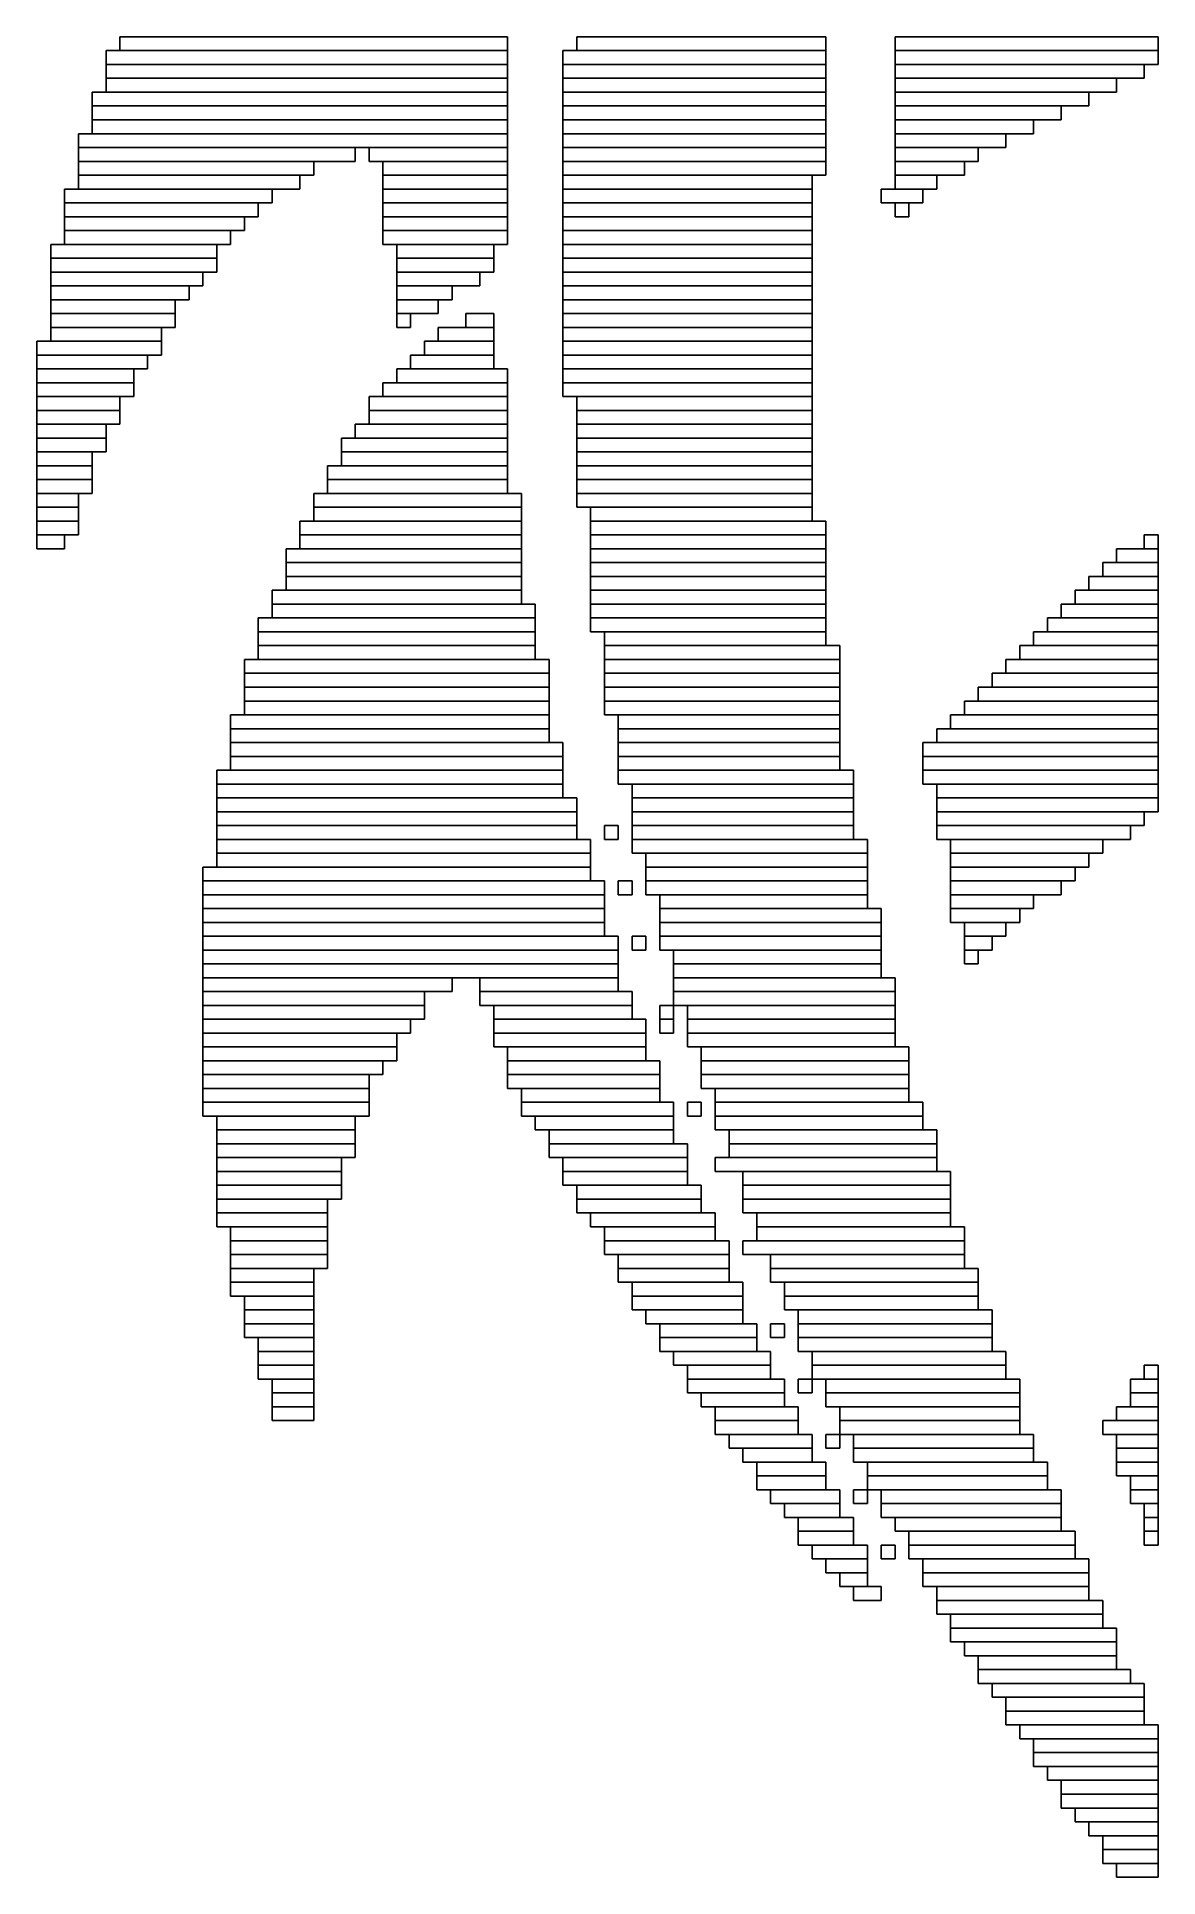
# Model space of a CAD drawing. Extents: x 475 to 556, y 446 to 579.
import ezdxf

# ---------------------------------------------------------------- set-up
doc = ezdxf.new("R2010")
doc.units = 0

msp = doc.modelspace()

# ---------------------------------------------------------------- linework, layer by layer
for p, q in [((481, 579), (509, 579)), ((481, 578), (481, 579)), ((509, 579), (509, 578)), ((514, 579), (532, 579)), ((514, 578), (514, 579)), ((532, 579), (532, 578)), ((537, 579), (556, 579)), ((537, 578), (537, 579)), ((556, 579), (556, 578)), ((480, 578), (509, 578)), ((480, 577), (480, 578)), ((509, 578), (481, 578)), ((509, 578), (509, 577)), ((513, 578), (532, 578)), ((513, 577), (513, 578)), ((532, 578), (514, 578)), ((532, 578), (532, 577)), ((556, 578), (537, 578)), ((537, 578), (556, 578)), ((537, 577), (537, 578)), ((556, 578), (556, 577)), ((509, 577), (480, 577)), ((480, 577), (509, 577)), ((480, 576), (480, 577)), ((509, 576), (480, 576)), ((480, 576), (509, 576)), ((480, 575), (480, 576)), ((509, 577), (509, 576)), ((509, 576), (509, 575)), ((532, 577), (513, 577)), ((513, 577), (532, 577)), ((513, 576), (513, 577)), ((532, 576), (513, 576)), ((513, 576), (532, 576)), ((513, 575), (513, 576)), ((532, 577), (532, 576)), ((532, 576), (532, 575)), ((556, 577), (537, 577)), ((537, 577), (555, 577)), ((537, 576), (537, 577)), ((555, 576), (537, 576)), ((537, 576), (553, 576)), ((537, 575), (537, 576)), ((553, 576), (553, 575)), ((555, 577), (555, 576)), ((479, 575), (509, 575)), ((479, 574), (479, 575)), ((509, 575), (480, 575)), ((509, 575), (509, 574)), ((532, 575), (513, 575)), ((513, 575), (532, 575)), ((513, 574), (513, 575)), ((532, 575), (532, 574)), ((553, 575), (537, 575)), ((537, 575), (551, 575)), ((537, 574), (537, 575)), ((551, 575), (551, 574)), ((509, 574), (479, 574)), ((479, 574), (509, 574)), ((479, 573), (479, 574)), ((509, 574), (509, 573)), ((532, 574), (513, 574)), ((513, 574), (532, 574)), ((513, 573), (513, 574)), ((532, 574), (532, 573)), ((551, 574), (537, 574)), ((537, 574), (549, 574)), ((537, 573), (537, 574)), ((549, 574), (549, 573)), ((478, 572), (509, 572)), ((478, 571), (478, 572)), ((509, 573), (479, 573)), ((479, 573), (509, 573)), ((479, 572), (479, 573)), ((509, 572), (479, 572)), ((509, 573), (509, 572)), ((509, 572), (509, 571)), ((532, 573), (513, 573)), ((513, 573), (532, 573)), ((513, 572), (513, 573)), ((532, 572), (513, 572)), ((513, 572), (532, 572)), ((513, 571), (513, 572)), ((532, 573), (532, 572)), ((532, 572), (532, 571)), ((549, 573), (537, 573)), ((537, 573), (547, 573)), ((537, 572), (537, 573)), ((547, 572), (537, 572)), ((537, 572), (545, 572)), ((537, 571), (537, 572)), ((545, 572), (545, 571)), ((547, 573), (547, 572)), ((509, 571), (478, 571)), ((478, 571), (498, 571)), ((478, 570), (478, 571)), ((498, 571), (498, 570)), ((499, 571), (509, 571)), ((499, 570), (499, 571)), ((509, 571), (509, 570)), ((532, 571), (513, 571)), ((513, 571), (532, 571)), ((513, 570), (513, 571)), ((532, 571), (532, 570)), ((545, 571), (537, 571)), ((537, 571), (543, 571)), ((537, 570), (537, 571)), ((543, 571), (543, 570)), ((498, 570), (478, 570)), ((478, 570), (495, 570)), ((478, 569), (478, 570)), ((495, 570), (495, 569)), ((509, 570), (499, 570)), ((500, 570), (509, 570)), ((500, 569), (500, 570)), ((509, 570), (509, 569)), ((532, 570), (513, 570)), ((513, 570), (532, 570)), ((513, 569), (513, 570)), ((532, 570), (532, 569)), ((543, 570), (537, 570)), ((537, 570), (542, 570)), ((537, 569), (537, 570)), ((542, 570), (542, 569)), ((477, 568), (492, 568)), ((477, 567), (477, 568)), ((495, 569), (478, 569)), ((478, 569), (494, 569)), ((478, 568), (478, 569)), ((494, 568), (478, 568)), ((492, 568), (492, 567)), ((494, 569), (494, 568)), ((509, 569), (500, 569)), ((500, 569), (509, 569)), ((500, 568), (500, 569)), ((509, 568), (500, 568)), ((500, 568), (509, 568)), ((500, 567), (500, 568)), ((509, 569), (509, 568)), ((509, 568), (509, 567)), ((532, 569), (513, 569)), ((513, 569), (531, 569)), ((513, 568), (513, 569)), ((531, 568), (513, 568)), ((513, 568), (531, 568)), ((513, 567), (513, 568)), ((531, 569), (531, 568)), ((531, 568), (531, 567)), ((536, 568), (539, 568)), ((536, 567), (536, 568)), ((542, 569), (537, 569)), ((537, 569), (540, 569)), ((537, 568), (537, 569)), ((540, 568), (537, 568)), ((539, 568), (539, 567)), ((540, 569), (540, 568)), ((492, 567), (477, 567)), ((477, 567), (491, 567)), ((477, 566), (477, 567)), ((491, 567), (491, 566)), ((509, 567), (500, 567)), ((500, 567), (509, 567)), ((500, 566), (500, 567)), ((509, 567), (509, 566)), ((531, 567), (513, 567)), ((513, 567), (531, 567)), ((513, 566), (513, 567)), ((531, 567), (531, 566)), ((539, 567), (536, 567)), ((537, 567), (538, 567)), ((537, 566), (537, 567)), ((538, 567), (538, 566)), ((491, 566), (477, 566)), ((477, 566), (490, 566)), ((477, 565), (477, 566)), ((490, 566), (490, 565)), ((509, 566), (500, 566)), ((500, 566), (509, 566)), ((500, 565), (500, 566)), ((509, 566), (509, 565)), ((531, 566), (513, 566)), ((513, 566), (531, 566)), ((513, 565), (513, 566)), ((531, 566), (531, 565)), ((538, 566), (537, 566)), ((476, 564), (488, 564)), ((476, 563), (476, 564)), ((490, 565), (477, 565)), ((477, 565), (489, 565)), ((477, 564), (477, 565)), ((489, 564), (477, 564)), ((488, 564), (488, 563)), ((489, 565), (489, 564)), ((509, 565), (500, 565)), ((500, 565), (509, 565)), ((500, 564), (500, 565)), ((509, 564), (500, 564)), ((501, 564), (508, 564)), ((501, 563), (501, 564)), ((508, 564), (508, 563)), ((509, 565), (509, 564)), ((531, 565), (513, 565)), ((513, 565), (531, 565)), ((513, 564), (513, 565)), ((531, 564), (513, 564)), ((513, 564), (531, 564)), ((513, 563), (513, 564)), ((531, 565), (531, 564)), ((531, 564), (531, 563)), ((488, 563), (476, 563)), ((476, 563), (488, 563)), ((476, 562), (476, 563)), ((488, 563), (488, 562)), ((508, 563), (501, 563)), ((501, 563), (508, 563)), ((501, 562), (501, 563)), ((508, 563), (508, 562)), ((531, 563), (513, 563)), ((513, 563), (531, 563)), ((513, 562), (513, 563)), ((531, 563), (531, 562)), ((488, 562), (476, 562)), ((476, 562), (487, 562)), ((476, 561), (476, 562)), ((487, 562), (487, 561)), ((508, 562), (501, 562)), ((501, 562), (507, 562)), ((501, 561), (501, 562)), ((507, 562), (507, 561)), ((531, 562), (513, 562)), ((513, 562), (531, 562)), ((513, 561), (513, 562)), ((531, 562), (531, 561)), ((487, 561), (476, 561)), ((476, 561), (486, 561)), ((476, 560), (476, 561)), ((486, 560), (476, 560)), ((476, 560), (485, 560)), ((476, 559), (476, 560)), ((485, 560), (485, 559)), ((486, 561), (486, 560)), ((507, 561), (501, 561)), ((501, 561), (505, 561)), ((501, 560), (501, 561)), ((505, 560), (501, 560)), ((501, 560), (504, 560)), ((501, 559), (501, 560)), ((504, 560), (504, 559)), ((505, 561), (505, 560)), ((531, 561), (513, 561)), ((513, 561), (531, 561)), ((513, 560), (513, 561)), ((531, 560), (513, 560)), ((513, 560), (531, 560)), ((513, 559), (513, 560)), ((531, 561), (531, 560)), ((531, 560), (531, 559)), ((485, 559), (476, 559)), ((476, 559), (485, 559)), ((476, 558), (476, 559)), ((485, 559), (485, 558)), ((504, 559), (501, 559)), ((501, 559), (502, 559)), ((501, 558), (501, 559)), ((502, 559), (502, 558)), ((506, 559), (508, 559)), ((506, 558), (506, 559)), ((508, 559), (508, 558)), ((531, 559), (513, 559)), ((513, 559), (531, 559)), ((513, 558), (513, 559)), ((531, 559), (531, 558)), ((485, 558), (476, 558)), ((476, 558), (484, 558)), ((476, 557), (476, 558)), ((484, 558), (484, 557)), ((502, 558), (501, 558)), ((504, 558), (508, 558)), ((504, 557), (504, 558)), ((508, 558), (506, 558)), ((508, 558), (508, 557)), ((531, 558), (513, 558)), ((513, 558), (531, 558)), ((513, 557), (513, 558)), ((531, 558), (531, 557)), ((475, 557), (484, 557)), ((475, 556), (475, 557)), ((484, 556), (475, 556)), ((475, 556), (483, 556)), ((475, 555), (475, 556)), ((484, 557), (476, 557)), ((483, 556), (483, 555)), ((484, 557), (484, 556)), ((502, 556), (508, 556)), ((502, 555), (502, 556)), ((503, 557), (508, 557)), ((503, 556), (503, 557)), ((508, 556), (503, 556)), ((508, 557), (504, 557)), ((508, 557), (508, 556)), ((508, 556), (508, 555)), ((531, 557), (513, 557)), ((513, 557), (531, 557)), ((513, 556), (513, 557)), ((531, 556), (513, 556)), ((513, 556), (531, 556)), ((513, 555), (513, 556)), ((531, 557), (531, 556)), ((531, 556), (531, 555)), ((483, 555), (475, 555)), ((475, 555), (482, 555)), ((475, 554), (475, 555)), ((482, 555), (482, 554)), ((501, 555), (509, 555)), ((501, 554), (501, 555)), ((508, 555), (502, 555)), ((509, 555), (509, 554)), ((531, 555), (513, 555)), ((513, 555), (531, 555)), ((513, 554), (513, 555)), ((531, 555), (531, 554)), ((482, 554), (475, 554)), ((475, 554), (482, 554)), ((475, 553), (475, 554)), ((482, 554), (482, 553)), ((500, 554), (509, 554)), ((500, 553), (500, 554)), ((509, 554), (501, 554)), ((509, 554), (509, 553)), ((531, 554), (513, 554)), ((513, 554), (531, 554)), ((513, 553), (513, 554)), ((531, 554), (531, 553)), ((482, 553), (475, 553)), ((475, 553), (481, 553)), ((475, 552), (475, 553)), ((481, 552), (475, 552)), ((475, 552), (481, 552)), ((475, 551), (475, 552)), ((481, 553), (481, 552)), ((481, 552), (481, 551)), ((499, 553), (509, 553)), ((499, 552), (499, 553)), ((509, 552), (499, 552)), ((499, 552), (509, 552)), ((499, 551), (499, 552)), ((509, 553), (500, 553)), ((509, 553), (509, 552)), ((509, 552), (509, 551)), ((531, 553), (513, 553)), ((514, 553), (531, 553)), ((514, 552), (514, 553)), ((531, 552), (514, 552)), ((514, 552), (531, 552)), ((514, 551), (514, 552)), ((531, 553), (531, 552)), ((531, 552), (531, 551)), ((481, 551), (475, 551)), ((475, 551), (480, 551)), ((475, 550), (475, 551)), ((480, 551), (480, 550)), ((498, 551), (509, 551)), ((498, 550), (498, 551)), ((509, 551), (499, 551)), ((509, 551), (509, 550)), ((531, 551), (514, 551)), ((514, 551), (531, 551)), ((514, 550), (514, 551)), ((531, 551), (531, 550)), ((480, 550), (475, 550)), ((475, 550), (480, 550)), ((475, 549), (475, 550)), ((480, 550), (480, 549)), ((497, 550), (509, 550)), ((497, 549), (497, 550)), ((509, 550), (498, 550)), ((509, 550), (509, 549)), ((531, 550), (514, 550)), ((514, 550), (531, 550)), ((514, 549), (514, 550)), ((531, 550), (531, 549)), ((480, 549), (475, 549)), ((475, 549), (479, 549)), ((475, 548), (475, 549)), ((479, 548), (475, 548)), ((475, 548), (479, 548)), ((475, 547), (475, 548)), ((479, 549), (479, 548)), ((479, 548), (479, 547)), ((496, 548), (509, 548)), ((496, 547), (496, 548)), ((509, 549), (497, 549)), ((497, 549), (509, 549)), ((497, 548), (497, 549)), ((509, 548), (497, 548)), ((509, 549), (509, 548)), ((509, 548), (509, 547)), ((531, 549), (514, 549)), ((514, 549), (531, 549)), ((514, 548), (514, 549)), ((531, 548), (514, 548)), ((514, 548), (531, 548)), ((514, 547), (514, 548)), ((531, 549), (531, 548)), ((531, 548), (531, 547)), ((479, 547), (475, 547)), ((475, 547), (479, 547)), ((475, 546), (475, 547)), ((479, 547), (479, 546)), ((509, 547), (496, 547)), ((496, 547), (509, 547)), ((496, 546), (496, 547)), ((509, 547), (509, 546)), ((531, 547), (514, 547)), ((514, 547), (531, 547)), ((514, 546), (514, 547)), ((531, 547), (531, 546)), ((479, 546), (475, 546)), ((475, 546), (478, 546)), ((475, 545), (475, 546)), ((478, 546), (478, 545)), ((495, 546), (510, 546)), ((495, 545), (495, 546)), ((509, 546), (496, 546)), ((510, 546), (510, 545)), ((531, 546), (514, 546)), ((514, 546), (531, 546)), ((514, 545), (514, 546)), ((531, 546), (531, 545)), ((478, 545), (475, 545)), ((475, 545), (478, 545)), ((475, 544), (475, 545)), ((478, 544), (475, 544)), ((475, 544), (478, 544)), ((475, 543), (475, 544)), ((478, 545), (478, 544)), ((478, 544), (478, 543)), ((494, 544), (510, 544)), ((494, 543), (494, 544)), ((510, 545), (495, 545)), ((495, 545), (510, 545)), ((495, 544), (495, 545)), ((510, 544), (495, 544)), ((510, 545), (510, 544)), ((510, 544), (510, 543)), ((531, 545), (514, 545)), ((515, 545), (531, 545)), ((515, 544), (515, 545)), ((531, 544), (515, 544)), ((515, 544), (532, 544)), ((515, 543), (515, 544)), ((531, 545), (531, 544)), ((532, 544), (532, 543)), ((478, 543), (475, 543)), ((475, 543), (477, 543)), ((475, 542), (475, 543)), ((477, 543), (477, 542)), ((510, 543), (494, 543)), ((494, 543), (510, 543)), ((494, 542), (494, 543)), ((510, 543), (510, 542)), ((532, 543), (515, 543)), ((515, 543), (532, 543)), ((515, 542), (515, 543)), ((532, 543), (532, 542)), ((555, 543), (556, 543)), ((555, 542), (555, 543)), ((556, 543), (556, 542)), ((477, 542), (475, 542)), ((493, 542), (510, 542)), ((493, 541), (493, 542)), ((510, 542), (494, 542)), ((510, 542), (510, 541)), ((532, 542), (515, 542)), ((515, 542), (532, 542)), ((515, 541), (515, 542)), ((532, 542), (532, 541)), ((553, 542), (556, 542)), ((553, 541), (553, 542)), ((556, 542), (555, 542)), ((556, 542), (556, 541)), ((510, 541), (493, 541)), ((493, 541), (510, 541)), ((493, 540), (493, 541)), ((510, 540), (493, 540)), ((493, 540), (510, 540)), ((493, 539), (493, 540)), ((510, 541), (510, 540)), ((510, 540), (510, 539)), ((532, 541), (515, 541)), ((515, 541), (532, 541)), ((515, 540), (515, 541)), ((532, 540), (515, 540)), ((515, 540), (532, 540)), ((515, 539), (515, 540)), ((532, 541), (532, 540)), ((532, 540), (532, 539)), ((551, 540), (556, 540)), ((551, 539), (551, 540)), ((552, 541), (556, 541)), ((552, 540), (552, 541)), ((556, 540), (552, 540)), ((556, 541), (553, 541)), ((556, 541), (556, 540)), ((556, 540), (556, 539)), ((492, 539), (510, 539)), ((492, 538), (492, 539)), ((510, 539), (493, 539)), ((510, 539), (510, 538)), ((532, 539), (515, 539)), ((515, 539), (532, 539)), ((515, 538), (515, 539)), ((532, 539), (532, 538)), ((550, 539), (556, 539)), ((550, 538), (550, 539)), ((556, 539), (551, 539)), ((556, 539), (556, 538)), ((510, 538), (492, 538)), ((492, 538), (511, 538)), ((492, 537), (492, 538)), ((511, 538), (511, 537)), ((532, 538), (515, 538)), ((515, 538), (532, 538)), ((515, 537), (515, 538)), ((532, 538), (532, 537)), ((549, 538), (556, 538)), ((549, 537), (549, 538)), ((556, 538), (550, 538)), ((556, 538), (556, 537)), ((491, 537), (511, 537)), ((491, 536), (491, 537)), ((511, 536), (491, 536)), ((491, 536), (511, 536)), ((491, 535), (491, 536)), ((511, 537), (492, 537)), ((511, 537), (511, 536)), ((511, 536), (511, 535)), ((532, 537), (515, 537)), ((515, 537), (532, 537)), ((515, 536), (515, 537)), ((532, 536), (515, 536)), ((516, 536), (532, 536)), ((516, 535), (516, 536)), ((532, 537), (532, 536)), ((532, 536), (532, 535)), ((547, 536), (556, 536)), ((547, 535), (547, 536)), ((548, 537), (556, 537)), ((548, 536), (548, 537)), ((556, 536), (548, 536)), ((556, 537), (549, 537)), ((556, 537), (556, 536)), ((556, 536), (556, 535)), ((511, 535), (491, 535)), ((491, 535), (511, 535)), ((491, 534), (491, 535)), ((511, 535), (511, 534)), ((532, 535), (516, 535)), ((516, 535), (533, 535)), ((516, 534), (516, 535)), ((533, 535), (533, 534)), ((546, 535), (556, 535)), ((546, 534), (546, 535)), ((556, 535), (547, 535)), ((556, 535), (556, 534)), ((490, 534), (512, 534)), ((490, 533), (490, 534)), ((511, 534), (491, 534)), ((512, 534), (512, 533)), ((533, 534), (516, 534)), ((516, 534), (533, 534)), ((516, 533), (516, 534)), ((533, 534), (533, 533)), ((545, 534), (556, 534)), ((545, 533), (545, 534)), ((556, 534), (546, 534)), ((556, 534), (556, 533)), ((512, 533), (490, 533)), ((490, 533), (512, 533)), ((490, 532), (490, 533)), ((512, 532), (490, 532)), ((490, 532), (512, 532)), ((490, 531), (490, 532)), ((512, 533), (512, 532)), ((512, 532), (512, 531)), ((533, 533), (516, 533)), ((516, 533), (533, 533)), ((516, 532), (516, 533)), ((533, 532), (516, 532)), ((516, 532), (533, 532)), ((516, 531), (516, 532)), ((533, 533), (533, 532)), ((533, 532), (533, 531)), ((543, 532), (556, 532)), ((543, 531), (543, 532)), ((544, 533), (556, 533)), ((544, 532), (544, 533)), ((556, 532), (544, 532)), ((556, 533), (545, 533)), ((556, 533), (556, 532)), ((556, 532), (556, 531)), ((512, 531), (490, 531)), ((490, 531), (512, 531)), ((490, 530), (490, 531)), ((512, 531), (512, 530)), ((533, 531), (516, 531)), ((516, 531), (533, 531)), ((516, 530), (516, 531)), ((533, 531), (533, 530)), ((542, 531), (556, 531)), ((542, 530), (542, 531)), ((556, 531), (543, 531)), ((556, 531), (556, 530)), ((489, 530), (512, 530)), ((489, 529), (489, 530)), ((512, 530), (490, 530)), ((512, 530), (512, 529)), ((533, 530), (516, 530)), ((517, 530), (533, 530)), ((517, 529), (517, 530)), ((533, 530), (533, 529)), ((541, 530), (556, 530)), ((541, 529), (541, 530)), ((556, 530), (542, 530)), ((556, 530), (556, 529)), ((512, 529), (489, 529)), ((489, 529), (512, 529)), ((489, 528), (489, 529)), ((512, 529), (512, 528)), ((533, 529), (517, 529)), ((517, 529), (533, 529)), ((517, 528), (517, 529)), ((533, 529), (533, 528)), ((540, 529), (556, 529)), ((540, 528), (540, 529)), ((556, 529), (541, 529)), ((556, 529), (556, 528)), ((512, 528), (489, 528)), ((489, 528), (513, 528)), ((489, 527), (489, 528)), ((513, 527), (489, 527)), ((489, 527), (513, 527)), ((489, 526), (489, 527)), ((513, 528), (513, 527)), ((513, 527), (513, 526)), ((533, 528), (517, 528)), ((517, 528), (533, 528)), ((517, 527), (517, 528)), ((533, 527), (517, 527)), ((517, 527), (533, 527)), ((517, 526), (517, 527)), ((533, 528), (533, 527)), ((533, 527), (533, 526)), ((539, 528), (556, 528)), ((539, 527), (539, 528)), ((556, 527), (539, 527)), ((539, 527), (556, 527)), ((539, 526), (539, 527)), ((556, 528), (540, 528)), ((556, 528), (556, 527)), ((556, 527), (556, 526)), ((488, 526), (513, 526)), ((488, 525), (488, 526)), ((513, 526), (489, 526)), ((513, 526), (513, 525)), ((533, 526), (517, 526)), ((517, 526), (534, 526)), ((517, 525), (517, 526)), ((534, 526), (534, 525)), ((556, 526), (539, 526)), ((539, 526), (556, 526)), ((539, 525), (539, 526)), ((556, 526), (556, 525)), ((513, 525), (488, 525)), ((488, 525), (513, 525)), ((488, 524), (488, 525)), ((513, 525), (513, 524)), ((534, 525), (517, 525)), ((518, 525), (534, 525)), ((518, 524), (518, 525)), ((534, 525), (534, 524)), ((556, 525), (539, 525)), ((540, 525), (556, 525)), ((540, 524), (540, 525)), ((556, 525), (556, 524)), ((513, 524), (488, 524)), ((488, 524), (514, 524)), ((488, 523), (488, 524)), ((514, 523), (488, 523)), ((488, 523), (514, 523)), ((488, 522), (488, 523)), ((514, 524), (514, 523)), ((514, 523), (514, 522)), ((534, 524), (518, 524)), ((518, 524), (534, 524)), ((518, 523), (518, 524)), ((534, 523), (518, 523)), ((518, 523), (534, 523)), ((518, 522), (518, 523)), ((534, 524), (534, 523)), ((534, 523), (534, 522)), ((556, 524), (540, 524)), ((540, 524), (556, 524)), ((540, 523), (540, 524)), ((556, 523), (540, 523)), ((540, 523), (555, 523)), ((540, 522), (540, 523)), ((555, 523), (555, 522)), ((556, 524), (556, 523)), ((514, 522), (488, 522)), ((488, 522), (514, 522)), ((488, 521), (488, 522)), ((514, 522), (514, 521)), ((516, 522), (517, 522)), ((516, 521), (516, 522)), ((517, 522), (517, 521)), ((534, 522), (518, 522)), ((518, 522), (534, 522)), ((518, 521), (518, 522)), ((534, 522), (534, 521)), ((555, 522), (540, 522)), ((540, 522), (554, 522)), ((540, 521), (540, 522)), ((554, 522), (554, 521)), ((514, 521), (488, 521)), ((488, 521), (515, 521)), ((488, 520), (488, 521)), ((515, 521), (515, 520)), ((517, 521), (516, 521)), ((534, 521), (518, 521)), ((518, 521), (535, 521)), ((518, 520), (518, 521)), ((535, 521), (535, 520)), ((554, 521), (540, 521)), ((541, 521), (552, 521)), ((541, 520), (541, 521)), ((552, 521), (552, 520)), ((487, 519), (515, 519)), ((487, 518), (487, 519)), ((515, 520), (488, 520)), ((488, 520), (515, 520)), ((488, 519), (488, 520)), ((515, 519), (488, 519)), ((515, 520), (515, 519)), ((515, 519), (515, 518)), ((535, 520), (518, 520)), ((519, 520), (535, 520)), ((519, 519), (519, 520)), ((535, 519), (519, 519)), ((519, 519), (535, 519)), ((519, 518), (519, 519)), ((535, 520), (535, 519)), ((535, 519), (535, 518)), ((552, 520), (541, 520)), ((541, 520), (551, 520)), ((541, 519), (541, 520)), ((551, 519), (541, 519)), ((541, 519), (550, 519)), ((541, 518), (541, 519)), ((550, 519), (550, 518)), ((551, 520), (551, 519)), ((515, 518), (487, 518)), ((487, 518), (516, 518)), ((487, 517), (487, 518)), ((516, 518), (516, 517)), ((517, 518), (518, 518)), ((517, 517), (517, 518)), ((518, 518), (518, 517)), ((535, 518), (519, 518)), ((519, 518), (535, 518)), ((519, 517), (519, 518)), ((535, 518), (535, 517)), ((550, 518), (541, 518)), ((541, 518), (549, 518)), ((541, 517), (541, 518)), ((549, 518), (549, 517)), ((516, 517), (487, 517)), ((487, 517), (516, 517)), ((487, 516), (487, 517)), ((516, 517), (516, 516)), ((518, 517), (517, 517)), ((535, 517), (519, 517)), ((520, 517), (535, 517)), ((520, 516), (520, 517)), ((535, 517), (535, 516)), ((549, 517), (541, 517)), ((541, 517), (547, 517)), ((541, 516), (541, 517)), ((547, 517), (547, 516)), ((516, 516), (487, 516)), ((487, 516), (516, 516)), ((487, 515), (487, 516)), ((516, 515), (487, 515)), ((487, 515), (516, 515)), ((487, 514), (487, 515)), ((516, 516), (516, 515)), ((516, 515), (516, 514)), ((535, 516), (520, 516)), ((520, 516), (536, 516)), ((520, 515), (520, 516)), ((536, 515), (520, 515)), ((520, 515), (536, 515)), ((520, 514), (520, 515)), ((536, 516), (536, 515)), ((536, 515), (536, 514)), ((547, 516), (541, 516)), ((541, 516), (546, 516)), ((541, 515), (541, 516)), ((546, 515), (541, 515)), ((542, 515), (545, 515)), ((542, 514), (542, 515)), ((545, 515), (545, 514)), ((546, 516), (546, 515)), ((516, 514), (487, 514)), ((487, 514), (517, 514)), ((487, 513), (487, 514)), ((517, 514), (517, 513)), ((518, 514), (519, 514)), ((518, 513), (518, 514)), ((519, 514), (519, 513)), ((536, 514), (520, 514)), ((520, 514), (536, 514)), ((520, 513), (520, 514)), ((536, 514), (536, 513)), ((545, 514), (542, 514)), ((542, 514), (544, 514)), ((542, 513), (542, 514)), ((544, 514), (544, 513)), ((517, 513), (487, 513)), ((487, 513), (517, 513)), ((487, 512), (487, 513)), ((517, 513), (517, 512)), ((519, 513), (518, 513)), ((536, 513), (520, 513)), ((521, 513), (536, 513)), ((521, 512), (521, 513)), ((536, 513), (536, 512)), ((544, 513), (542, 513)), ((542, 513), (543, 513)), ((542, 512), (542, 513)), ((543, 513), (543, 512)), ((517, 512), (487, 512)), ((487, 512), (517, 512)), ((487, 511), (487, 512)), ((517, 511), (487, 511)), ((487, 511), (505, 511)), ((487, 510), (487, 511)), ((505, 511), (505, 510)), ((507, 511), (517, 511)), ((507, 510), (507, 511)), ((517, 512), (517, 511)), ((517, 511), (517, 510)), ((536, 512), (521, 512)), ((521, 512), (536, 512)), ((521, 511), (521, 512)), ((536, 511), (521, 511)), ((521, 511), (537, 511)), ((521, 510), (521, 511)), ((536, 512), (536, 511)), ((537, 511), (537, 510)), ((543, 512), (542, 512)), ((505, 510), (487, 510)), ((487, 510), (503, 510)), ((487, 509), (487, 510)), ((503, 510), (503, 509)), ((517, 510), (507, 510)), ((507, 510), (518, 510)), ((507, 509), (507, 510)), ((518, 510), (518, 509)), ((537, 510), (521, 510)), ((521, 510), (537, 510)), ((521, 509), (521, 510)), ((537, 510), (537, 509)), ((503, 509), (487, 509)), ((487, 509), (503, 509)), ((487, 508), (487, 509)), ((503, 509), (503, 508)), ((518, 509), (507, 509)), ((508, 509), (518, 509)), ((508, 508), (508, 509)), ((518, 509), (518, 508)), ((520, 509), (521, 509)), ((520, 508), (520, 509)), ((537, 509), (521, 509)), ((521, 509), (521, 508)), ((522, 509), (537, 509)), ((522, 508), (522, 509)), ((537, 509), (537, 508)), ((503, 508), (487, 508)), ((487, 508), (502, 508)), ((487, 507), (487, 508)), ((502, 507), (487, 507)), ((487, 507), (501, 507)), ((487, 506), (487, 507)), ((501, 507), (501, 506)), ((502, 508), (502, 507)), ((518, 508), (508, 508)), ((508, 508), (519, 508)), ((508, 507), (508, 508)), ((519, 507), (508, 507)), ((508, 507), (519, 507)), ((508, 506), (508, 507)), ((519, 508), (519, 507)), ((519, 507), (519, 506)), ((521, 508), (520, 508)), ((520, 508), (521, 508)), ((520, 507), (520, 508)), ((521, 507), (520, 507)), ((521, 508), (521, 507)), ((537, 508), (522, 508)), ((522, 508), (537, 508)), ((522, 507), (522, 508)), ((537, 507), (522, 507)), ((522, 507), (537, 507)), ((522, 506), (522, 507)), ((537, 508), (537, 507)), ((537, 507), (537, 506)), ((501, 506), (487, 506)), ((487, 506), (501, 506)), ((487, 505), (487, 506)), ((501, 506), (501, 505)), ((519, 506), (508, 506)), ((509, 506), (519, 506)), ((509, 505), (509, 506)), ((519, 506), (519, 505)), ((537, 506), (522, 506)), ((523, 506), (538, 506)), ((523, 505), (523, 506)), ((538, 506), (538, 505)), ((501, 505), (487, 505)), ((487, 505), (500, 505)), ((487, 504), (487, 505)), ((500, 505), (500, 504)), ((519, 505), (509, 505)), ((509, 505), (520, 505)), ((509, 504), (509, 505)), ((520, 505), (520, 504)), ((538, 505), (523, 505)), ((523, 505), (538, 505)), ((523, 504), (523, 505)), ((538, 505), (538, 504)), ((500, 504), (487, 504)), ((487, 504), (499, 504)), ((487, 503), (487, 504)), ((499, 503), (487, 503)), ((487, 503), (499, 503)), ((487, 502), (487, 503)), ((499, 504), (499, 503)), ((499, 503), (499, 502)), ((520, 504), (509, 504)), ((509, 504), (520, 504)), ((509, 503), (509, 504)), ((520, 503), (509, 503)), ((510, 503), (520, 503)), ((510, 502), (510, 503)), ((520, 504), (520, 503)), ((520, 503), (520, 502)), ((538, 504), (523, 504)), ((523, 504), (538, 504)), ((523, 503), (523, 504)), ((538, 503), (523, 503)), ((524, 503), (538, 503)), ((524, 502), (524, 503)), ((538, 504), (538, 503)), ((538, 503), (538, 502)), ((499, 502), (487, 502)), ((487, 502), (499, 502)), ((487, 501), (487, 502)), ((499, 502), (499, 501)), ((520, 502), (510, 502)), ((510, 502), (521, 502)), ((510, 501), (510, 502)), ((521, 502), (521, 501)), ((522, 502), (523, 502)), ((522, 501), (522, 502)), ((523, 502), (523, 501)), ((538, 502), (524, 502)), ((524, 502), (539, 502)), ((524, 501), (524, 502)), ((539, 502), (539, 501)), ((499, 501), (487, 501)), ((488, 501), (498, 501)), ((488, 500), (488, 501)), ((498, 501), (498, 500)), ((521, 501), (510, 501)), ((511, 501), (521, 501)), ((511, 500), (511, 501)), ((521, 501), (521, 500)), ((523, 501), (522, 501)), ((539, 501), (524, 501)), ((524, 501), (539, 501)), ((524, 500), (524, 501)), ((539, 501), (539, 500)), ((498, 500), (488, 500)), ((488, 500), (498, 500)), ((488, 499), (488, 500)), ((498, 499), (488, 499)), ((488, 499), (498, 499)), ((488, 498), (488, 499)), ((498, 500), (498, 499)), ((498, 499), (498, 498)), ((521, 500), (511, 500)), ((512, 500), (521, 500)), ((512, 499), (512, 500)), ((521, 499), (512, 499)), ((512, 499), (522, 499)), ((512, 498), (512, 499)), ((521, 500), (521, 499)), ((522, 499), (522, 498)), ((539, 500), (524, 500)), ((525, 500), (540, 500)), ((525, 499), (525, 500)), ((540, 499), (525, 499)), ((525, 499), (540, 499)), ((525, 498), (525, 499)), ((540, 500), (540, 499)), ((540, 499), (540, 498)), ((498, 498), (488, 498)), ((488, 498), (497, 498)), ((488, 497), (488, 498)), ((497, 498), (497, 497)), ((522, 498), (512, 498)), ((513, 498), (522, 498)), ((513, 497), (513, 498)), ((522, 498), (522, 497)), ((524, 498), (540, 498)), ((524, 497), (524, 498)), ((540, 498), (525, 498)), ((540, 498), (540, 497)), ((497, 497), (488, 497)), ((488, 497), (497, 497)), ((488, 496), (488, 497)), ((497, 497), (497, 496)), ((522, 497), (513, 497)), ((513, 497), (522, 497)), ((513, 496), (513, 497)), ((522, 497), (522, 496)), ((540, 497), (524, 497)), ((526, 497), (541, 497)), ((526, 496), (526, 497)), ((541, 497), (541, 496)), ((497, 496), (488, 496)), ((488, 496), (497, 496)), ((488, 495), (488, 496)), ((497, 495), (488, 495)), ((488, 495), (496, 495)), ((488, 494), (488, 495)), ((496, 495), (496, 494)), ((497, 496), (497, 495)), ((522, 496), (513, 496)), ((514, 496), (523, 496)), ((514, 495), (514, 496)), ((523, 495), (514, 495)), ((514, 495), (523, 495)), ((514, 494), (514, 495)), ((523, 496), (523, 495)), ((523, 495), (523, 494)), ((541, 496), (526, 496)), ((526, 496), (541, 496)), ((526, 495), (526, 496)), ((541, 495), (526, 495)), ((526, 495), (541, 495)), ((526, 494), (526, 495)), ((541, 496), (541, 495)), ((541, 495), (541, 494)), ((496, 494), (488, 494)), ((488, 494), (496, 494)), ((488, 493), (488, 494)), ((496, 494), (496, 493)), ((523, 494), (514, 494)), ((515, 494), (524, 494)), ((515, 493), (515, 494)), ((524, 494), (524, 493)), ((541, 494), (526, 494)), ((527, 494), (541, 494)), ((527, 493), (527, 494)), ((541, 494), (541, 493)), ((496, 493), (488, 493)), ((489, 493), (496, 493)), ((489, 492), (489, 493)), ((496, 493), (496, 492)), ((524, 493), (515, 493)), ((516, 493), (524, 493)), ((516, 492), (516, 493)), ((524, 493), (524, 492)), ((541, 493), (527, 493)), ((527, 493), (542, 493)), ((527, 492), (527, 493)), ((542, 493), (542, 492)), ((496, 492), (489, 492)), ((489, 492), (496, 492)), ((489, 491), (489, 492)), ((496, 491), (489, 491)), ((489, 491), (496, 491)), ((489, 490), (489, 491)), ((496, 492), (496, 491)), ((496, 491), (496, 490)), ((524, 492), (516, 492)), ((516, 492), (525, 492)), ((516, 491), (516, 492)), ((525, 491), (516, 491)), ((517, 491), (525, 491)), ((517, 490), (517, 491)), ((525, 492), (525, 491)), ((525, 491), (525, 490)), ((526, 492), (542, 492)), ((526, 491), (526, 492)), ((542, 491), (526, 491)), ((542, 492), (527, 492)), ((528, 491), (542, 491)), ((528, 490), (528, 491)), ((542, 492), (542, 491)), ((542, 491), (542, 490)), ((496, 490), (489, 490)), ((489, 490), (495, 490)), ((489, 489), (489, 490)), ((495, 490), (495, 489)), ((525, 490), (517, 490)), ((517, 490), (525, 490)), ((517, 489), (517, 490)), ((525, 490), (525, 489)), ((542, 490), (528, 490)), ((528, 490), (543, 490)), ((528, 489), (528, 490)), ((543, 490), (543, 489)), ((495, 489), (489, 489)), ((489, 489), (495, 489)), ((489, 488), (489, 489)), ((495, 489), (495, 488)), ((525, 489), (517, 489)), ((518, 489), (526, 489)), ((518, 488), (518, 489)), ((526, 489), (526, 488)), ((543, 489), (528, 489)), ((529, 489), (543, 489)), ((529, 488), (529, 489)), ((543, 489), (543, 488)), ((495, 488), (489, 488)), ((490, 488), (495, 488)), ((490, 487), (490, 488)), ((495, 487), (490, 487)), ((490, 487), (495, 487)), ((490, 486), (490, 487)), ((495, 488), (495, 487)), ((495, 487), (495, 486)), ((526, 488), (518, 488)), ((518, 488), (526, 488)), ((518, 487), (518, 488)), ((526, 487), (518, 487)), ((519, 487), (526, 487)), ((519, 486), (519, 487)), ((526, 488), (526, 487)), ((526, 487), (526, 486)), ((543, 488), (529, 488)), ((529, 488), (543, 488)), ((529, 487), (529, 488)), ((543, 487), (529, 487)), ((530, 487), (544, 487)), ((530, 486), (530, 487)), ((543, 488), (543, 487)), ((544, 487), (544, 486)), ((495, 486), (490, 486)), ((490, 486), (495, 486)), ((490, 485), (490, 486)), ((495, 486), (495, 485)), ((526, 486), (519, 486)), ((520, 486), (527, 486)), ((520, 485), (520, 486)), ((527, 486), (527, 485)), ((528, 486), (529, 486)), ((528, 485), (528, 486)), ((529, 486), (529, 485)), ((544, 486), (530, 486)), ((530, 486), (544, 486)), ((530, 485), (530, 486)), ((544, 486), (544, 485)), ((495, 485), (490, 485)), ((491, 485), (495, 485)), ((491, 484), (491, 485)), ((495, 485), (495, 484)), ((527, 485), (520, 485)), ((520, 485), (527, 485)), ((520, 484), (520, 485)), ((527, 485), (527, 484)), ((529, 485), (528, 485)), ((544, 485), (530, 485)), ((530, 485), (544, 485)), ((530, 484), (530, 485)), ((544, 485), (544, 484)), ((495, 484), (491, 484)), ((491, 484), (495, 484)), ((491, 483), (491, 484)), ((495, 483), (491, 483)), ((491, 483), (495, 483)), ((491, 482), (491, 483)), ((495, 484), (495, 483)), ((495, 483), (495, 482)), ((527, 484), (520, 484)), ((521, 484), (528, 484)), ((521, 483), (521, 484)), ((528, 483), (521, 483)), ((522, 483), (528, 483)), ((522, 482), (522, 483)), ((528, 484), (528, 483)), ((528, 483), (528, 482)), ((544, 484), (530, 484)), ((531, 484), (545, 484)), ((531, 483), (531, 484)), ((545, 483), (531, 483)), ((531, 483), (545, 483)), ((531, 482), (531, 483)), ((545, 484), (545, 483)), ((545, 483), (545, 482)), ((555, 483), (556, 483)), ((555, 482), (555, 483)), ((556, 483), (556, 482)), ((495, 482), (491, 482)), ((492, 482), (495, 482)), ((492, 481), (492, 482)), ((495, 482), (495, 481)), ((528, 482), (522, 482)), ((522, 482), (529, 482)), ((522, 481), (522, 482)), ((529, 482), (529, 481)), ((530, 482), (531, 482)), ((530, 481), (530, 482)), ((545, 482), (531, 482)), ((531, 482), (531, 481)), ((532, 482), (546, 482)), ((532, 481), (532, 482)), ((546, 482), (546, 481)), ((554, 482), (556, 482)), ((554, 481), (554, 482)), ((556, 482), (555, 482)), ((556, 482), (556, 481)), ((495, 481), (492, 481)), ((492, 481), (495, 481)), ((492, 480), (492, 481)), ((495, 481), (495, 480)), ((529, 481), (522, 481)), ((523, 481), (529, 481)), ((523, 480), (523, 481)), ((529, 481), (529, 480)), ((531, 481), (530, 481)), ((546, 481), (532, 481)), ((532, 481), (546, 481)), ((532, 480), (532, 481)), ((546, 481), (546, 480)), ((556, 481), (554, 481)), ((554, 481), (556, 481)), ((554, 480), (554, 481)), ((556, 481), (556, 480)), ((495, 480), (492, 480)), ((492, 480), (495, 480)), ((492, 479), (492, 480)), ((495, 479), (492, 479)), ((495, 480), (495, 479)), ((529, 480), (523, 480)), ((524, 480), (530, 480)), ((524, 479), (524, 480)), ((530, 479), (524, 479)), ((524, 479), (530, 479)), ((524, 478), (524, 479)), ((530, 480), (530, 479)), ((530, 479), (530, 478)), ((546, 480), (532, 480)), ((533, 480), (546, 480)), ((533, 479), (533, 480)), ((546, 479), (533, 479)), ((533, 479), (546, 479)), ((533, 478), (533, 479)), ((546, 480), (546, 479)), ((546, 479), (546, 478)), ((552, 479), (556, 479)), ((552, 478), (552, 479)), ((553, 480), (556, 480)), ((553, 479), (553, 480)), ((556, 479), (553, 479)), ((556, 480), (554, 480)), ((556, 480), (556, 479)), ((556, 479), (556, 478)), ((530, 478), (524, 478)), ((525, 478), (531, 478)), ((525, 477), (525, 478)), ((531, 478), (531, 477)), ((532, 478), (533, 478)), ((532, 477), (532, 478)), ((546, 478), (533, 478)), ((533, 478), (533, 477)), ((534, 478), (547, 478)), ((534, 477), (534, 478)), ((547, 478), (547, 477)), ((556, 478), (552, 478)), ((553, 478), (556, 478)), ((553, 477), (553, 478)), ((556, 478), (556, 477)), ((531, 477), (525, 477)), ((526, 477), (531, 477)), ((526, 476), (526, 477)), ((531, 477), (531, 476)), ((533, 477), (532, 477)), ((547, 477), (534, 477)), ((534, 477), (547, 477)), ((534, 476), (534, 477)), ((547, 477), (547, 476)), ((556, 477), (553, 477)), ((553, 477), (556, 477)), ((553, 476), (553, 477)), ((556, 477), (556, 476)), ((531, 476), (526, 476)), ((527, 476), (532, 476)), ((527, 475), (527, 476)), ((532, 475), (527, 475)), ((527, 475), (532, 475)), ((527, 474), (527, 475)), ((532, 476), (532, 475)), ((532, 475), (532, 474)), ((547, 476), (534, 476)), ((535, 476), (548, 476)), ((535, 475), (535, 476)), ((548, 475), (535, 475)), ((535, 475), (548, 475)), ((535, 474), (535, 475)), ((548, 476), (548, 475)), ((548, 475), (548, 474)), ((556, 476), (553, 476)), ((553, 476), (556, 476)), ((553, 475), (553, 476)), ((556, 475), (553, 475)), ((554, 475), (556, 475)), ((554, 474), (554, 475)), ((556, 476), (556, 475)), ((556, 475), (556, 474)), ((532, 474), (527, 474)), ((528, 474), (533, 474)), ((528, 473), (528, 474)), ((533, 474), (533, 473)), ((534, 474), (535, 474)), ((534, 473), (534, 474)), ((548, 474), (535, 474)), ((535, 474), (535, 473)), ((536, 474), (549, 474)), ((536, 473), (536, 474)), ((549, 474), (549, 473)), ((556, 474), (554, 474)), ((554, 474), (556, 474)), ((554, 473), (554, 474)), ((556, 474), (556, 473)), ((533, 473), (528, 473)), ((529, 473), (533, 473)), ((529, 472), (529, 473)), ((533, 473), (533, 472)), ((535, 473), (534, 473)), ((549, 473), (536, 473)), ((536, 473), (549, 473)), ((536, 472), (536, 473)), ((549, 473), (549, 472)), ((556, 473), (554, 473)), ((555, 473), (556, 473)), ((555, 472), (555, 473)), ((556, 473), (556, 472)), ((533, 472), (529, 472)), ((530, 472), (534, 472)), ((530, 471), (530, 472)), ((534, 471), (530, 471)), ((530, 471), (534, 471)), ((530, 470), (530, 471)), ((534, 472), (534, 471)), ((534, 471), (534, 470)), ((549, 472), (536, 472)), ((537, 472), (549, 472)), ((537, 471), (537, 472)), ((549, 471), (537, 471)), ((538, 471), (550, 471)), ((538, 470), (538, 471)), ((549, 472), (549, 471)), ((550, 471), (550, 470)), ((556, 472), (555, 472)), ((555, 472), (556, 472)), ((555, 471), (555, 472)), ((556, 471), (555, 471)), ((555, 471), (556, 471)), ((555, 470), (555, 471)), ((556, 472), (556, 471)), ((556, 471), (556, 470)), ((534, 470), (530, 470)), ((531, 470), (535, 470)), ((531, 469), (531, 470)), ((535, 470), (535, 469)), ((536, 470), (537, 470)), ((536, 469), (536, 470)), ((537, 470), (537, 469)), ((550, 470), (538, 470)), ((538, 470), (550, 470)), ((538, 469), (538, 470)), ((550, 470), (550, 469)), ((556, 470), (555, 470)), ((535, 469), (531, 469)), ((532, 469), (535, 469)), ((532, 468), (532, 469)), ((535, 469), (535, 468)), ((537, 469), (536, 469)), ((550, 469), (538, 469)), ((539, 469), (551, 469)), ((539, 468), (539, 469)), ((551, 469), (551, 468)), ((535, 468), (532, 468)), ((533, 468), (535, 468)), ((533, 467), (533, 468)), ((535, 467), (533, 467)), ((534, 467), (536, 467)), ((534, 466), (534, 467)), ((535, 468), (535, 467)), ((536, 467), (536, 466)), ((551, 468), (539, 468)), ((539, 468), (551, 468)), ((539, 467), (539, 468)), ((551, 467), (539, 467)), ((540, 467), (551, 467)), ((540, 466), (540, 467)), ((551, 468), (551, 467)), ((551, 467), (551, 466)), ((536, 466), (534, 466)), ((551, 466), (540, 466)), ((540, 466), (552, 466)), ((540, 465), (540, 466)), ((552, 466), (552, 465)), ((552, 465), (540, 465)), ((541, 465), (552, 465)), ((541, 464), (541, 465)), ((552, 465), (552, 464)), ((552, 464), (541, 464)), ((541, 464), (553, 464)), ((541, 463), (541, 464)), ((553, 463), (541, 463)), ((542, 463), (553, 463)), ((542, 462), (542, 463)), ((553, 464), (553, 463)), ((553, 463), (553, 462)), ((553, 462), (542, 462)), ((543, 462), (553, 462)), ((543, 461), (543, 462)), ((553, 462), (553, 461)), ((553, 461), (543, 461)), ((543, 461), (554, 461)), ((543, 460), (543, 461)), ((554, 461), (554, 460)), ((554, 460), (543, 460)), ((544, 460), (555, 460)), ((544, 459), (544, 460)), ((555, 459), (544, 459)), ((545, 459), (555, 459)), ((545, 458), (545, 459)), ((555, 460), (555, 459)), ((555, 459), (555, 458)), ((555, 458), (545, 458)), ((545, 458), (555, 458)), ((545, 457), (545, 458)), ((555, 458), (555, 457)), ((555, 457), (545, 457)), ((546, 457), (556, 457)), ((546, 456), (546, 457)), ((556, 457), (556, 456)), ((556, 456), (546, 456)), ((547, 456), (556, 456)), ((547, 455), (547, 456)), ((556, 455), (547, 455)), ((547, 455), (556, 455)), ((547, 454), (547, 455)), ((556, 456), (556, 455)), ((556, 455), (556, 454)), ((556, 454), (547, 454)), ((548, 454), (556, 454)), ((548, 453), (548, 454)), ((556, 454), (556, 453)), ((556, 453), (548, 453)), ((549, 453), (556, 453)), ((549, 452), (549, 453)), ((556, 453), (556, 452)), ((556, 452), (549, 452)), ((549, 452), (556, 452)), ((549, 451), (549, 452)), ((556, 451), (549, 451)), ((550, 451), (556, 451)), ((550, 450), (550, 451)), ((556, 452), (556, 451)), ((556, 451), (556, 450)), ((556, 450), (550, 450)), ((551, 450), (556, 450)), ((551, 449), (551, 450)), ((556, 450), (556, 449)), ((556, 449), (551, 449)), ((552, 449), (556, 449)), ((552, 448), (552, 449)), ((556, 449), (556, 448)), ((556, 448), (552, 448)), ((552, 448), (556, 448)), ((552, 447), (552, 448)), ((556, 447), (552, 447)), ((553, 447), (556, 447)), ((553, 446), (553, 447)), ((556, 448), (556, 447)), ((556, 447), (556, 446)), ((556, 446), (553, 446))]:
    msp.add_line(p, q)

doc.saveas('drawing.dxf')
